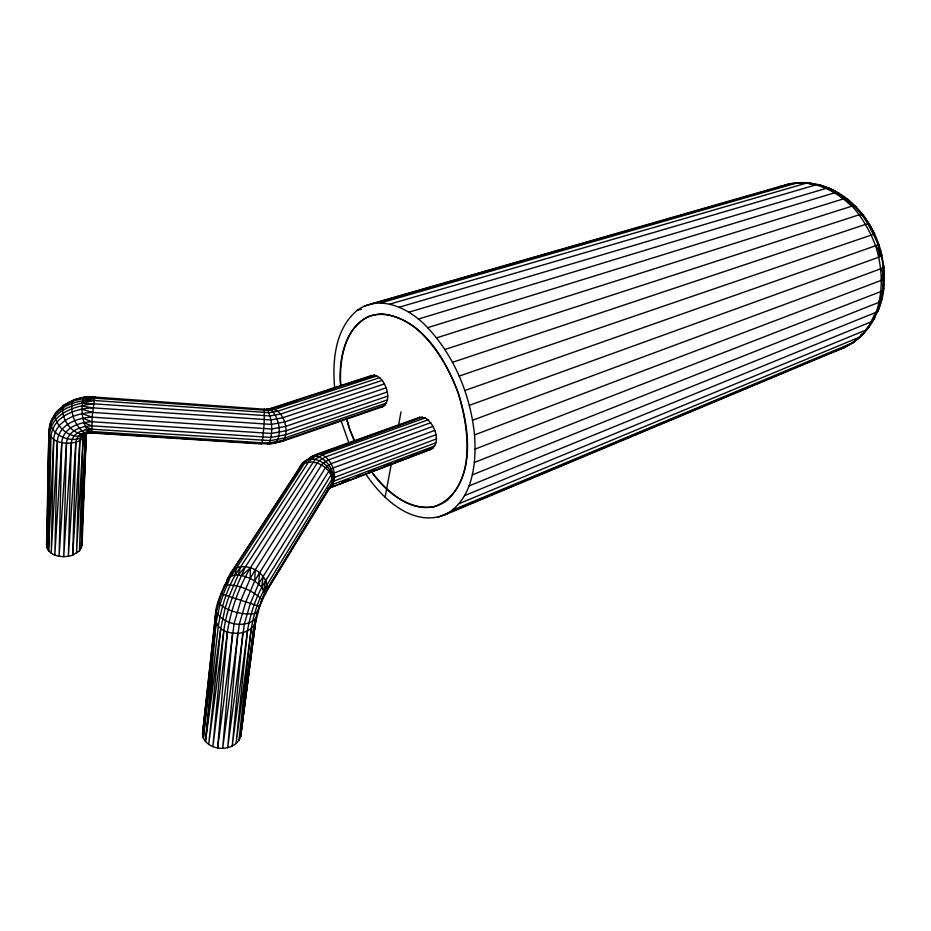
<?xml version="1.0" encoding="UTF-8"?>
<svg xmlns="http://www.w3.org/2000/svg" width="931" height="931" viewBox="0 0 931 931"><rect width="100%" height="100%" fill="white"/><g stroke="black" fill="none" stroke-linecap="round" stroke-linejoin="round"><path stroke-width="1.4" d="M386.156 387.843L284.339 422.022L271.247 424.385L92.46 412.421C76.086 413.131 54.987 420.486 53.707 439.572L48.552 550.791L49.552 435.196C50.902 413.259 75.062 405.939 93.368 403.775L270.106 415.936L280.324 414.12L382.245 380.395C387.203 387.494 391.462 400.796 382.827 406.638L281.767 441.55L268.791 443.994L91.901 432.659C86.792 432.345 80.357 434.893 79.857 440.642L72.746 555.144C63.68 558.437 47.842 556.75 46.55 545.019L48.912 430.878C50.39 408.814 73.898 394.977 94.566 397.048L264.381 409.221L264.113 424.315L262.461 440.584L261.704 443.947L88.678 432.834C82.359 423.011 80.019 408.534 83.802 397.397L94.811 397.118L94.95 398.398M47.621 523.28L47.947 500.18M48.249 478.522L48.912 430.878L49.657 429.063M435.952 442.714L334.206 480.99L332.088 482.584L267.29 588.625L259.668 606.418L255.606 622.094L240.594 736.805C237.498 746.022 226.477 749.478 217.621 748.024L234.147 623.386L240.838 600.448L250.23 578.43L250.392 567.77L317.18 463.103L319.298 460.589L325.792 456.83L428.027 419.858C435.277 426.747 441.108 442.853 430.902 449.394L327.887 488.589L433.159 448.137M48.866 433.055L46.957 547.998L49.552 435.196L48.866 433.055L50.577 422.395L56.186 412.165L60.084 409.756M365.697 473.879C382.327 499.004 413.131 527.784 445.53 514.587L844.021 347.659C857.253 341.374 867.96 330.703 874.744 317.774L874.779 315.225M48.552 550.791L50.937 437.233C52.299 416.564 75.155 408.511 92.902 407.848L270.793 419.928L282.559 417.821L384.445 383.863M49.552 435.196L53.707 439.572L51.24 553.212L57.385 441.434C58.56 424.373 77.424 417.786 92.076 417.158L271.456 429.005L285.561 426.433L387.273 392.021M53.707 439.572L57.385 441.434L54.848 555.074L61.749 442.679C62.796 427.957 79.088 422.197 91.762 421.743L271.387 433.45L286.12 430.739L387.715 396.14M47.807 523.315L47.947 517.543M57.385 441.434L61.749 442.679L59.107 556.249L66.485 443.237C67.393 430.983 80.95 426.084 91.564 425.839L271.049 437.419L285.98 434.649L387.436 399.888M61.749 442.679L66.485 443.237L63.727 556.668L71.291 443.063C72.048 433.264 82.917 429.179 91.471 429.168L270.479 440.631L285.165 437.884L386.481 403.018M75.853 442.178L72.746 555.144L79.461 550.943L82.079 545.217L86.269 433.346C84.593 439.839 77.226 442.237 71.291 443.063L68.382 556.284L75.853 442.178C76.458 434.637 84.849 431.321 91.494 431.507L262.053 442.83L269.711 442.877L283.722 440.247C290.03 429.668 282.733 406.475 268.349 409.058L266.918 410.315M88.678 432.834L91.901 432.659L92.076 417.158L94.811 397.118L88.48 398.096M79.857 440.642L76.528 553.317L83.057 438.571L84.325 435.394L86.246 433.567C77.11 445.286 54.51 437.966 50.518 424.641C57.652 407.312 77.529 403.81 93.822 400.481L269.257 412.689L277.799 411.188L379.708 377.66L382.245 380.395M83.057 438.571L79.461 550.943L85.524 434.754M85.233 436.08L81.346 548.184L86.269 433.346M81.847 536.5L82.079 545.217M82.394 523.513L82.871 511.98M83.359 500.436L83.953 486.005M84.256 478.79L84.919 462.928M85.163 457.156L86.013 436.953M428.027 419.858L425.176 417.914L419.753 417.274L317.715 453.851C310.221 456.679 303.564 461.532 299.177 468.281L230.969 572.798C222.975 589.404 199.63 628.693 232.471 633.08L222.672 748.361L239.348 624.014L245.761 602.043L254.722 580.944L255.21 569.865L321.532 464.988L323.243 462.975L328.457 459.926L430.692 422.732M445.53 514.587C472.983 499.202 476.637 463.207 474.531 434.917C470.504 395.547 454.817 356.759 427.643 327.677C410.641 309.162 380.244 293.253 357.073 310.442C334.869 329.155 332.216 361.24 334.718 388.285M452.745 510.013L851.935 343.155C883.589 322.789 886.254 278.625 875.582 245.761C867.983 225.372 854.751 205.227 837.132 192.496C822.573 183.616 804.838 180.533 788.15 184.082L372.237 303.587M472.354 474.845L875.419 312.607L877.607 311.233L880.819 301.167L883.659 284.805M883.985 279.521L883.973 270.712C885.265 288.168 882.565 308.301 871.032 321.905L469.073 485.935M218.436 601.624L218.517 603.067C228.328 612.004 243.852 615.566 256.781 613.215L257.84 612.074L257.631 610.608L254.035 625.527L240.594 736.805L255.874 618.463L252.801 640.051M216.551 609.049L203.354 737.957C205.879 743.636 211.721 746.895 217.621 748.024L227.408 631.928C230.911 609.363 238.836 587.449 250.392 567.77C261.611 570.912 272.748 584.854 264.125 595.805L267.15 584.633L332.646 478.092L436.313 438.92M255.606 622.094C253.22 629.565 244.958 632.859 237.719 633.301L227.664 747.686L244.353 623.945L250.323 603.509L258.632 583.877L259.563 572.833L325.454 467.723L330.808 463.766L432.996 426.34M302.296 532.055L328.701 488.798C340.083 478.557 328.736 457.947 315.306 455.946L308.347 462.265L240.745 566.688L238.208 574.986L228.921 596.515L225.162 608.071L220.775 628.506L205.46 741.46L216.05 622.816L219.879 604.766L223.207 594.595L233.239 569.853L301.353 465.442L312.246 456.353L315.306 455.946L422.36 417.041M242.828 632.568L232.238 746.045L247.437 630.95C250.52 613.296 256.118 595.7 265.754 580.479L331.634 473.984L435.906 434.73M425.176 417.914L322.976 454.7L315.225 459.181L245.458 566.688C236.276 587.17 226.733 607.931 223.871 630.438L212.85 746.685L227.408 631.928M247.437 630.95L236.078 743.566L251.254 628.553C253.965 613.192 258.795 597.877 267.15 584.633M220.775 628.506L208.695 744.439L223.871 630.438M216.05 622.816L203.354 737.957L202.516 734.163L215.48 615.531L216.609 613.261M202.516 734.163L215.48 615.531M256.456 617.428C247.122 629.298 222.812 624.899 216.341 611.667L221.473 593.99L228.828 577.045L234.973 574.939L241.746 575.509L250.392 567.77C244.737 566.048 238.045 565.932 233.239 569.853L227.339 579.152L227.059 581.794L228.758 578.547M205.46 741.46L218.273 626.202C221.822 605.29 228.153 584.005 240.745 566.688M251.254 628.553L238.93 740.413L254.035 625.527M203.005 730.346L205.251 711.598M205.6 708.724L206.286 702.952M206.635 700.065L207.148 695.748M207.497 692.862L208.02 688.533M208.532 684.215L209.056 679.886M209.568 675.557L209.917 672.682M210.604 666.91L210.953 664.024M240.978 733L255.874 618.463M256.781 613.215L264.509 593.21L261.681 587.042L263.159 576.452L329.632 469.899L332.658 468.107L434.777 430.436M469.352 405.334L878.794 257.177C881.343 245.179 872.661 234.216 867.901 223.789C861.966 214.339 854.681 205.786 846.035 198.699L843.346 198.897L427.643 327.677M249.915 660.195L250.334 657.309M250.951 652.992L251.358 650.117M251.766 647.243L252.185 644.357M385.12 497.201L391.183 464.709M398.363 426.154L401.028 411.886M50.309 426.759L51.682 419.8L53.882 417.693M263.682 590.219L265.754 580.479M234.973 574.939L236.579 567.77L304.484 463.382C317.576 457.831 336.708 471.563 330.936 486.005L263.275 596.724M474.531 434.917L881.331 280.336C884.718 269.117 883.158 254.919 875.582 245.761L464.86 390.508M46.55 545.019L47.097 543.041M263.752 410.466L264.381 409.221M233.239 569.853L230.969 572.798L229.899 576.394L227.339 579.152M298.083 471.726C305.356 443.68 343.411 468.654 329.434 487.902M64.961 404.298L63.261 405.8C59.305 419.194 75.353 439.828 89.679 432.706M474.391 462.486L878.655 302.459L883.496 291.066L883.228 289.425M262.973 596.934L272.864 580.246M867.948 328.492L875.419 312.607M228.828 577.045L230.969 572.798M874.744 317.774L865.574 330.179L464.639 495.595M869.24 326.222L867.82 328.655L865.574 330.179M877.607 311.233L878.689 309.336L878.596 307.067M241.746 575.509L250.23 578.43L255.21 569.865M56.756 412.829L58.199 410.396M855.857 339L854.286 341.526L851.935 343.155C852.866 344.54 872.021 324.477 859.162 337.29L459.158 503.659M261.681 587.042L254.722 580.944L259.563 572.833M264.509 593.21L267.29 588.625M258.632 583.877L263.159 576.452M274.377 577.767L284.933 560.474M286.445 558.006L293.242 546.881M294.743 544.414L300.783 534.522M231.435 575.602L236.579 567.77M308.522 459.518L309.732 457.854L315.621 455.166M328.701 488.798L333.275 484.236L434.882 445.856M263.81 595.072L266.138 592.186M238.208 574.986L245.458 566.688M867.331 328.364L869.112 326.385M475.124 449.091L880.633 291.636L882.518 292.543L883.31 272.702L884.264 271.666L883.856 266.86L881.785 255.234L878.794 257.177M224.034 586.111L224.999 585.099C238.127 584.168 252.522 590.079 261.681 599.424L261.82 600.867L260.75 601.833M85.745 434.137C73.735 441.608 55.185 428.062 55.15 414.644C64.786 403.821 79.717 399.771 93.822 400.481L82.975 398.573L72.397 401.145L63.261 405.8M860.71 335.09L862.653 333.519M302.889 463.975L305.915 461.799M836.748 350.254L844.021 347.659L852.796 342.515L844.021 347.659L823.516 355.817M369.91 376.776L374.39 375.077L379.708 377.66M281.767 441.55L283.722 440.247M859.162 337.29L861.233 335.928M417.53 418.589L419.753 417.274M878.655 302.459L880.819 301.167L881.832 299.503L881.622 297.571M329.551 487.786C340.583 479.034 331.483 454.479 317.715 453.851M880.633 291.636L882.797 290.437L883.763 289.006L883.484 287.435M879.655 250.998L880.703 250.451L878.887 244.574C870.369 219.984 852.587 197.675 828.02 187.829L408.802 312.211M881.331 280.336L883.496 279.242L884.45 278.055L884.147 276.879M67.323 403.786L74.271 400.249M472.599 420.23L880.714 268.78L882.891 267.779L883.577 266.068L883.775 268.396M842.578 347.624L846.43 346.006M437.675 517.333L493.942 493.779M496.619 492.662L500.634 490.974M503.322 489.857L534.138 476.951M536.815 475.834L591.744 452.838M594.42 451.721L631.94 436.011M634.616 434.893L820.839 356.945M329.725 486.843L333.775 485.307M341.875 482.246L348.625 479.686M356.724 476.625L360.774 475.089M368.874 472.029L375.624 469.468M383.735 466.408L390.485 463.847M395.884 461.811L402.634 459.251M410.734 456.19L417.484 453.641M422.883 451.593L426.933 450.057M878.887 244.574L875.582 245.761M316.971 454.677L349.591 442.97M352.302 441.992L416.18 419.078M280.79 441.259L384.91 405.322M459.216 376.066L874.605 233.925L869.217 223.871L865.597 224.383L452.513 362.31M377.032 375.845L275.157 409.209L268.279 410.42L83.802 397.397M444.913 349.486L859.01 214.828L862.839 214.619L868.693 223.498M270.258 408.581L371.958 375.391M374.39 375.077L272.585 408.325L266.266 409.279L267.267 409.256C272.457 419.381 273.283 433.52 268.791 443.994L267.791 443.924L275.564 443.179C282.605 433.671 278.893 416.378 270.037 408.953L268.349 409.058M276.577 407.278L297.164 400.551M319.124 393.371L334.229 388.436M347.95 383.956L368.536 377.23M784.891 185.746L789.651 184.198L364.277 306.136M436.558 337.872L851.551 206.275L853.971 205.856L855.601 206.345L856.322 207.706M418.322 319.077L834.572 192.798L839.122 193.287M399.259 307.195L815.987 184.838L818.686 184.617L830.219 188.725L831.825 190.692M389.868 304.088L806.537 183.093L809.307 182.883L811.89 183.873L809.307 183.803M380.814 302.889L797.204 182.837C817.755 181.894 837.353 191.914 851.551 206.275M357.073 310.442L361.251 309.243M273.865 443.191L279.428 441.736M779.55 186.759L789.651 184.198M87.572 433.218L85.873 433.52C75.492 427.608 69.72 412.736 72.397 401.145L73.7 399.865L84.814 397.362L94.566 397.048M791.059 183.861L800.043 182.639M380.383 406.894L382.827 406.638M780.539 186.677L782.505 186.526M788.15 184.082L790.093 183.942M428.283 449.545L430.902 449.394M66.485 443.237L71.291 443.063M82.975 398.573L94.229 398.189M264.101 409.256L267.267 409.256M232.471 633.08L237.719 633.301M82.126 403.216L93.368 403.775M82.044 406.079L92.902 407.848M814.52 184.361L821.084 185.572M87.549 431.809L91.645 432.694M82.137 409.303L92.46 412.421M82.533 413.806L92.076 417.158M86.35 429.691L91.494 431.507M846.035 198.699L847.838 199.35L853.11 204.82M83.208 418.391L91.762 421.743M259.062 606.186L259.668 606.418L220.984 593.792M85.187 426.607L91.471 429.168M84.116 422.755L91.564 425.839M250.23 578.43L254.722 580.944M843.579 197.291L845.685 198.757M837.132 192.496L843.346 198.897M858.068 209.708L863.305 215.701M880.703 250.451L881.994 255.629M880.714 268.78L883.31 272.702M354.513 440.514L349.602 429.098L346.32 418.496M354.164 440.724L349.602 429.098L346.716 418.438M349.195 443.784L340.932 420.358M340.839 385.597C337.278 357.306 347.705 313.991 382.862 313.956C422.29 319.03 445.449 358.796 458.122 392.766C469.084 426.898 475.636 472.354 447.508 500.075C420.754 520.394 387.517 495.024 372.004 472.32C386.702 491.3 408.104 510.805 434.009 506.801C477.789 489.846 469.224 428.295 458.122 392.766C449.114 368.664 435.941 345.925 416.529 328.724C402.844 318.123 385.19 310.279 367.954 316.726C343.818 329.865 339.478 360.355 340.595 385.306"/></g></svg>
